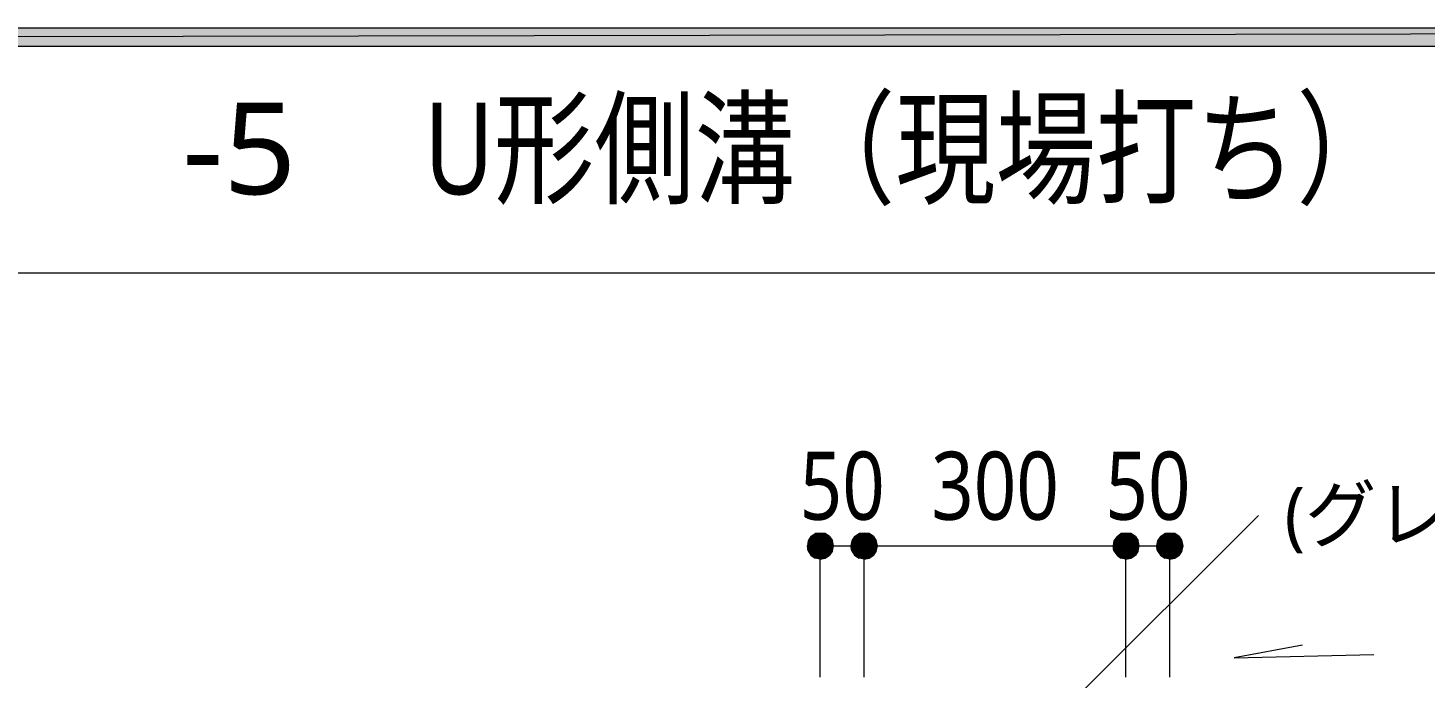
# Model space of a CAD drawing. Header units: millimetres. Extents: x 0 to 420, y 0 to 297.
# Drawn here: x 214.3 to 267.6, y 181.5 to 206.3 of the extents above; entities that cross this region are included whole.
import ezdxf
from ezdxf.enums import TextEntityAlignment as Align

# ---------------------------------------------------------------- set-up
doc = ezdxf.new("R2010")
doc.units = ezdxf.units.MM
doc.styles.add('kst32b', font='NotoSansJP-Variable.ttf')

msp = doc.modelspace()

# ---------------------------------------------------------------- hatches: boundary and pattern name
h = msp.add_hatch(color=7)
h.paths.add_polyline_path([(394.166, 205.634), (394.166, 206.333), (26.183, 205.634), (394.166, 205.634)])
h.paths.add_polyline_path([(394.166, 206.333), (26.183, 205.634), (26.183, 206.333), (394.166, 206.333)])
h = msp.add_hatch(color=7)
h.paths.add_polyline_path([(244.052, 186.754), (244.03, 186.563), (244.517, 186.563), (244.052, 186.754)])
h.paths.add_polyline_path([(244.03, 186.563), (244.517, 186.563), (244.052, 186.372), (244.03, 186.563)])
h.paths.add_polyline_path([(244.517, 186.563), (244.052, 186.372), (244.157, 186.203), (244.517, 186.563)])
h = msp.add_hatch(color=7)
h.paths.add_polyline_path([(244.517, 187.05), (244.327, 187.029), (244.517, 186.563), (244.517, 187.05)])
h.paths.add_polyline_path([(244.327, 187.029), (244.517, 186.563), (244.157, 186.923), (244.327, 187.029)])
h.paths.add_polyline_path([(244.517, 186.563), (244.157, 186.923), (244.052, 186.754), (244.517, 186.563)])
h = msp.add_hatch(color=7)
h.paths.add_polyline_path([(244.157, 186.203), (244.327, 186.097), (244.517, 186.563), (244.157, 186.203)])
h.paths.add_polyline_path([(244.327, 186.097), (244.517, 186.563), (244.517, 186.055), (244.327, 186.097)])
h.paths.add_polyline_path([(244.517, 186.563), (244.517, 186.055), (244.708, 186.097), (244.517, 186.563)])
for points in [[(244.708, 187.029), (244.517, 187.05), (244.517, 186.563), (244.708, 187.029)], [(246.38, 187.029), (246.189, 187.05), (246.189, 186.563), (246.38, 187.029)], [(256.371, 187.029), (256.18, 187.05), (256.18, 186.563), (256.371, 187.029)], [(258.043, 187.029), (257.852, 187.05), (257.852, 186.563), (258.043, 187.029)]]:
    msp.add_hatch(color=7).paths.add_polyline_path(points)
h = msp.add_hatch(color=7)
h.paths.add_polyline_path([(245.025, 186.563), (244.983, 186.754), (244.517, 186.563), (245.025, 186.563)])
h.paths.add_polyline_path([(244.983, 186.754), (244.517, 186.563), (244.877, 186.923), (244.983, 186.754)])
h.paths.add_polyline_path([(244.517, 186.563), (244.877, 186.923), (244.708, 187.029), (244.517, 186.563)])
h = msp.add_hatch(color=7)
h.paths.add_polyline_path([(244.708, 186.097), (244.877, 186.203), (244.517, 186.563), (244.708, 186.097)])
h.paths.add_polyline_path([(244.877, 186.203), (244.517, 186.563), (244.983, 186.372), (244.877, 186.203)])
h.paths.add_polyline_path([(244.517, 186.563), (244.983, 186.372), (245.025, 186.563), (244.517, 186.563)])
h = msp.add_hatch(color=7)
h.paths.add_polyline_path([(245.724, 186.754), (245.682, 186.563), (246.189, 186.563), (245.724, 186.754)])
h.paths.add_polyline_path([(245.682, 186.563), (246.189, 186.563), (245.724, 186.372), (245.682, 186.563)])
h.paths.add_polyline_path([(246.189, 186.563), (245.724, 186.372), (245.83, 186.203), (246.189, 186.563)])
h = msp.add_hatch(color=7)
h.paths.add_polyline_path([(246.189, 187.05), (245.999, 187.029), (246.189, 186.563), (246.189, 187.05)])
h.paths.add_polyline_path([(245.999, 187.029), (246.189, 186.563), (245.83, 186.923), (245.999, 187.029)])
h.paths.add_polyline_path([(246.189, 186.563), (245.83, 186.923), (245.724, 186.754), (246.189, 186.563)])
h = msp.add_hatch(color=7)
h.paths.add_polyline_path([(245.83, 186.203), (245.999, 186.097), (246.189, 186.563), (245.83, 186.203)])
h.paths.add_polyline_path([(245.999, 186.097), (246.189, 186.563), (246.189, 186.055), (245.999, 186.097)])
h.paths.add_polyline_path([(246.189, 186.563), (246.189, 186.055), (246.38, 186.097), (246.189, 186.563)])
h = msp.add_hatch(color=7)
h.paths.add_polyline_path([(246.698, 186.563), (246.655, 186.754), (246.189, 186.563), (246.698, 186.563)])
h.paths.add_polyline_path([(246.655, 186.754), (246.189, 186.563), (246.549, 186.923), (246.655, 186.754)])
h.paths.add_polyline_path([(246.189, 186.563), (246.549, 186.923), (246.38, 187.029), (246.189, 186.563)])
h = msp.add_hatch(color=7)
h.paths.add_polyline_path([(246.38, 186.097), (246.549, 186.203), (246.189, 186.563), (246.38, 186.097)])
h.paths.add_polyline_path([(246.549, 186.203), (246.189, 186.563), (246.655, 186.372), (246.549, 186.203)])
h.paths.add_polyline_path([(246.189, 186.563), (246.655, 186.372), (246.698, 186.563), (246.189, 186.563)])
h = msp.add_hatch(color=7)
h.paths.add_polyline_path([(255.714, 186.754), (255.693, 186.563), (256.18, 186.563), (255.714, 186.754)])
h.paths.add_polyline_path([(255.693, 186.563), (256.18, 186.563), (255.714, 186.372), (255.693, 186.563)])
h.paths.add_polyline_path([(256.18, 186.563), (255.714, 186.372), (255.841, 186.203), (256.18, 186.563)])
h = msp.add_hatch(color=7)
h.paths.add_polyline_path([(256.18, 187.05), (255.99, 187.029), (256.18, 186.563), (256.18, 187.05)])
h.paths.add_polyline_path([(255.99, 187.029), (256.18, 186.563), (255.841, 186.923), (255.99, 187.029)])
h.paths.add_polyline_path([(256.18, 186.563), (255.841, 186.923), (255.714, 186.754), (256.18, 186.563)])
h = msp.add_hatch(color=7)
h.paths.add_polyline_path([(255.841, 186.203), (255.99, 186.097), (256.18, 186.563), (255.841, 186.203)])
h.paths.add_polyline_path([(255.99, 186.097), (256.18, 186.563), (256.18, 186.055), (255.99, 186.097)])
h.paths.add_polyline_path([(256.18, 186.563), (256.18, 186.055), (256.371, 186.097), (256.18, 186.563)])
h = msp.add_hatch(color=7)
h.paths.add_polyline_path([(256.688, 186.563), (256.646, 186.754), (256.18, 186.563), (256.688, 186.563)])
h.paths.add_polyline_path([(256.646, 186.754), (256.18, 186.563), (256.54, 186.923), (256.646, 186.754)])
h.paths.add_polyline_path([(256.18, 186.563), (256.54, 186.923), (256.371, 187.029), (256.18, 186.563)])
h = msp.add_hatch(color=7)
h.paths.add_polyline_path([(256.371, 186.097), (256.54, 186.203), (256.18, 186.563), (256.371, 186.097)])
h.paths.add_polyline_path([(256.54, 186.203), (256.18, 186.563), (256.646, 186.372), (256.54, 186.203)])
h.paths.add_polyline_path([(256.18, 186.563), (256.646, 186.372), (256.688, 186.563), (256.18, 186.563)])
h = msp.add_hatch(color=7)
h.paths.add_polyline_path([(257.387, 186.754), (257.344, 186.563), (257.852, 186.563), (257.387, 186.754)])
h.paths.add_polyline_path([(257.344, 186.563), (257.852, 186.563), (257.387, 186.372), (257.344, 186.563)])
h.paths.add_polyline_path([(257.852, 186.563), (257.387, 186.372), (257.493, 186.203), (257.852, 186.563)])
h = msp.add_hatch(color=7)
h.paths.add_polyline_path([(257.852, 187.05), (257.662, 187.029), (257.852, 186.563), (257.852, 187.05)])
h.paths.add_polyline_path([(257.662, 187.029), (257.852, 186.563), (257.493, 186.923), (257.662, 187.029)])
h.paths.add_polyline_path([(257.852, 186.563), (257.493, 186.923), (257.387, 186.754), (257.852, 186.563)])
h = msp.add_hatch(color=7)
h.paths.add_polyline_path([(257.493, 186.203), (257.662, 186.097), (257.852, 186.563), (257.493, 186.203)])
h.paths.add_polyline_path([(257.662, 186.097), (257.852, 186.563), (257.852, 186.055), (257.662, 186.097)])
h.paths.add_polyline_path([(257.852, 186.563), (257.852, 186.055), (258.043, 186.097), (257.852, 186.563)])
h = msp.add_hatch(color=7)
h.paths.add_polyline_path([(258.36, 186.563), (258.318, 186.754), (257.852, 186.563), (258.36, 186.563)])
h.paths.add_polyline_path([(258.318, 186.754), (257.852, 186.563), (258.212, 186.923), (258.318, 186.754)])
h.paths.add_polyline_path([(257.852, 186.563), (258.212, 186.923), (258.043, 187.029), (257.852, 186.563)])
h = msp.add_hatch(color=7)
h.paths.add_polyline_path([(258.043, 186.097), (258.212, 186.203), (257.852, 186.563), (258.043, 186.097)])
h.paths.add_polyline_path([(258.212, 186.203), (257.852, 186.563), (258.318, 186.372), (258.212, 186.203)])
h.paths.add_polyline_path([(257.852, 186.563), (258.318, 186.372), (258.36, 186.563), (257.852, 186.563)])

# ---------------------------------------------------------------- linework, layer by layer
at = {"lineweight": 0}
for points in [[(394.166, 205.634), (394.166, 206.333), (26.183, 205.634)], [(394.166, 206.333), (26.183, 205.634), (26.183, 206.333)], [(244.052, 186.754), (244.03, 186.563), (244.517, 186.563)], [(244.03, 186.563), (244.517, 186.563), (244.052, 186.372)], [(244.517, 186.563), (244.157, 186.923), (244.052, 186.754)], [(244.517, 186.563), (244.052, 186.372), (244.157, 186.203)], [(244.327, 187.029), (244.517, 186.563), (244.157, 186.923)], [(244.157, 186.203), (244.327, 186.097), (244.517, 186.563)], [(244.517, 187.05), (244.327, 187.029), (244.517, 186.563)], [(244.327, 186.097), (244.517, 186.563), (244.517, 186.055)], [(244.708, 187.029), (244.517, 187.05), (244.517, 186.563)], [(244.517, 186.563), (244.877, 186.923), (244.708, 187.029)], [(244.983, 186.754), (244.517, 186.563), (244.877, 186.923)], [(245.025, 186.563), (244.983, 186.754), (244.517, 186.563)], [(244.517, 186.563), (244.517, 186.055), (244.708, 186.097)], [(244.708, 186.097), (244.877, 186.203), (244.517, 186.563)], [(244.877, 186.203), (244.517, 186.563), (244.983, 186.372)], [(244.517, 186.563), (244.983, 186.372), (245.025, 186.563)], [(245.724, 186.754), (245.682, 186.563), (246.189, 186.563)], [(245.682, 186.563), (246.189, 186.563), (245.724, 186.372)], [(246.189, 186.563), (245.83, 186.923), (245.724, 186.754)], [(246.189, 186.563), (245.724, 186.372), (245.83, 186.203)], [(245.999, 187.029), (246.189, 186.563), (245.83, 186.923)], [(245.83, 186.203), (245.999, 186.097), (246.189, 186.563)], [(246.189, 187.05), (245.999, 187.029), (246.189, 186.563)], [(245.999, 186.097), (246.189, 186.563), (246.189, 186.055)], [(246.38, 187.029), (246.189, 187.05), (246.189, 186.563)], [(246.189, 186.563), (246.549, 186.923), (246.38, 187.029)], [(246.655, 186.754), (246.189, 186.563), (246.549, 186.923)], [(246.698, 186.563), (246.655, 186.754), (246.189, 186.563)], [(246.189, 186.563), (246.189, 186.055), (246.38, 186.097)], [(246.38, 186.097), (246.549, 186.203), (246.189, 186.563)], [(246.549, 186.203), (246.189, 186.563), (246.655, 186.372)], [(246.189, 186.563), (246.655, 186.372), (246.698, 186.563)], [(255.714, 186.754), (255.693, 186.563), (256.18, 186.563)], [(255.693, 186.563), (256.18, 186.563), (255.714, 186.372)], [(256.18, 186.563), (255.841, 186.923), (255.714, 186.754)], [(256.18, 186.563), (255.714, 186.372), (255.841, 186.203)], [(255.99, 187.029), (256.18, 186.563), (255.841, 186.923)], [(255.841, 186.203), (255.99, 186.097), (256.18, 186.563)], [(256.18, 187.05), (255.99, 187.029), (256.18, 186.563)], [(255.99, 186.097), (256.18, 186.563), (256.18, 186.055)], [(256.371, 187.029), (256.18, 187.05), (256.18, 186.563)], [(256.18, 186.563), (256.54, 186.923), (256.371, 187.029)], [(256.646, 186.754), (256.18, 186.563), (256.54, 186.923)], [(256.688, 186.563), (256.646, 186.754), (256.18, 186.563)], [(256.18, 186.563), (256.18, 186.055), (256.371, 186.097)], [(256.371, 186.097), (256.54, 186.203), (256.18, 186.563)], [(256.54, 186.203), (256.18, 186.563), (256.646, 186.372)], [(256.18, 186.563), (256.646, 186.372), (256.688, 186.563)], [(257.387, 186.754), (257.344, 186.563), (257.852, 186.563)], [(257.344, 186.563), (257.852, 186.563), (257.387, 186.372)], [(257.852, 186.563), (257.493, 186.923), (257.387, 186.754)], [(257.852, 186.563), (257.387, 186.372), (257.493, 186.203)], [(257.662, 187.029), (257.852, 186.563), (257.493, 186.923)], [(257.493, 186.203), (257.662, 186.097), (257.852, 186.563)], [(257.852, 187.05), (257.662, 187.029), (257.852, 186.563)], [(257.662, 186.097), (257.852, 186.563), (257.852, 186.055)], [(258.043, 187.029), (257.852, 187.05), (257.852, 186.563)], [(257.852, 186.563), (258.212, 186.923), (258.043, 187.029)], [(258.318, 186.754), (257.852, 186.563), (258.212, 186.923)], [(258.36, 186.563), (258.318, 186.754), (257.852, 186.563)], [(257.852, 186.563), (257.852, 186.055), (258.043, 186.097)], [(258.043, 186.097), (258.212, 186.203), (257.852, 186.563)], [(258.212, 186.203), (257.852, 186.563), (258.318, 186.372)], [(257.852, 186.563), (258.318, 186.372), (258.36, 186.563)]]:
    msp.add_lwpolyline(points, close=True, dxfattribs=at)
at = {"lineweight": 13}
for points in [[(394.166, 196.977), (26.183, 196.977)], [(254.064, 180.552), (261.239, 187.727)], [(244.517, 181.546), (244.517, 186.563)], [(244.517, 186.563), (246.189, 186.563), (256.18, 186.563), (257.852, 186.563)], [(246.189, 181.546), (246.189, 186.563)], [(256.18, 181.546), (256.18, 186.563)], [(257.852, 181.546), (257.852, 186.563)], [(262.911, 182.774), (260.308, 182.287), (265.642, 182.414)]]:
    msp.add_lwpolyline(points, dxfattribs=at)

# ---------------------------------------------------------------- texts
at = {"style": 'kst32b'}
for s, height, p, p2 in [('U形側溝（現場打ち）', 3.4908, (229.404, 199.983), (266.512, 199.983)), ('-5', 3.4908, (220.176, 199.983), (224.539, 199.983)), ('50', 2.5989, (243.734, 187.558), (246.983, 187.558)), ('300', 2.5989, (248.751, 187.558), (253.624, 187.558)), ('50', 2.5989, (255.397, 187.558), (258.646, 187.558)), ('(グレーチング枠付き)', 2.07913, (262.234, 186.732), (288.223, 186.732))]:
    msp.add_text(s, height=height, dxfattribs=at).set_placement(p, p2, align=Align.FIT)

doc.saveas('drawing.dxf')
